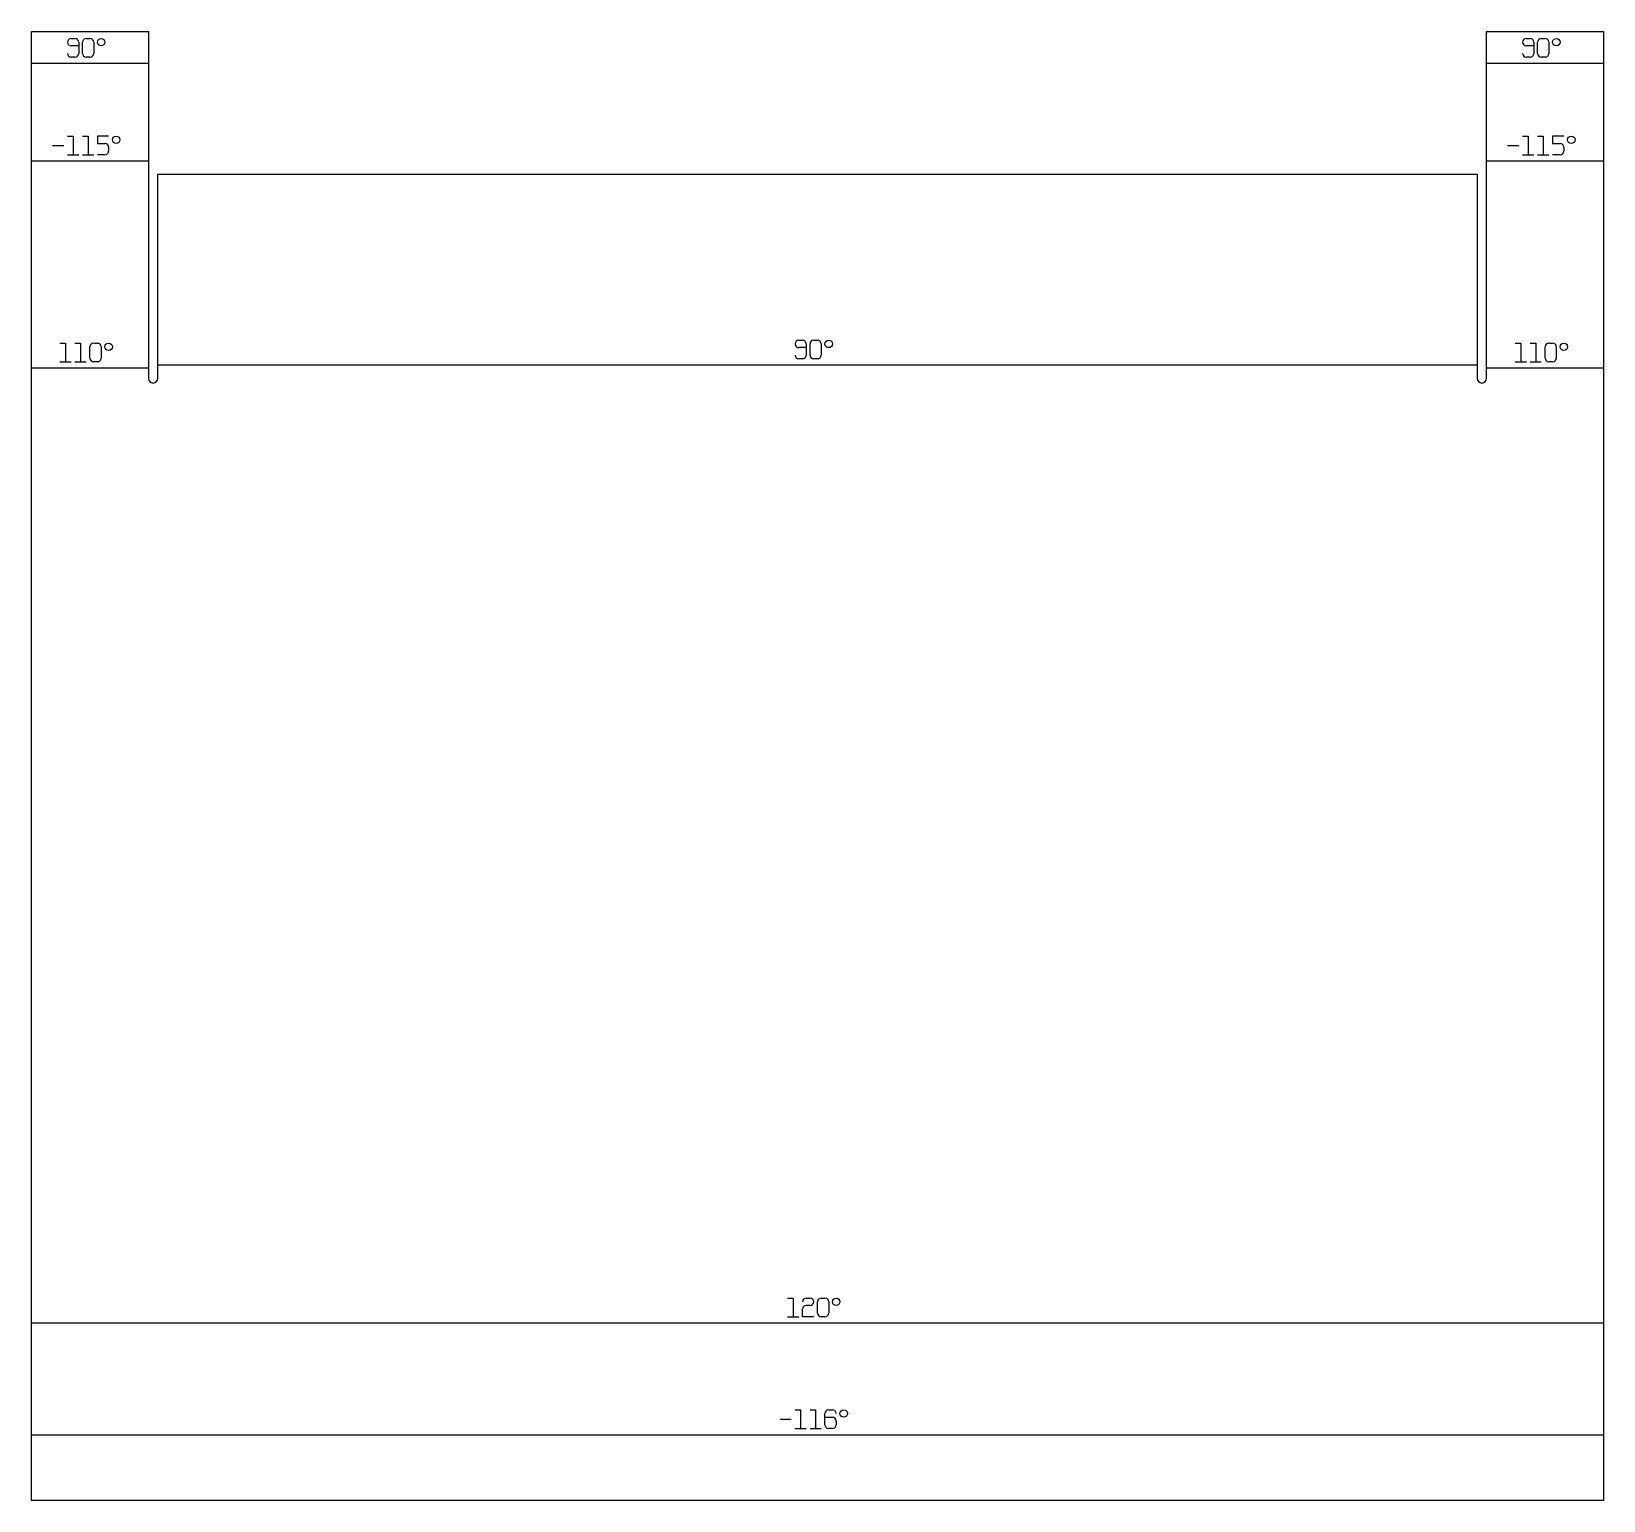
# Model space of a CAD drawing. Header units: millimetres. Extents: x 0 to 168, y 0 to 157.
import ezdxf

# ---------------------------------------------------------------- set-up
doc = ezdxf.new("R2010")
doc.units = ezdxf.units.MM
for name, color, linetype in [('Unfold023_Sketch', 7, 'CONTINUOUS'), ('Unfold023_Sketch_Bend_Labels', 7, 'CONTINUOUS'), ('Unfold023_Sketch_Bends', 7, 'CONTINUOUS')]:
    doc.layers.add(name, color=color, linetype=linetype)

msp = doc.modelspace()

# ---------------------------------------------------------------- linework, layer by layer
at = {"layer": 'Unfold023_Sketch'}
for p, q in [((0, 154.99), (0, 156.99)), ((0, 156.99), (12.5, 156.99)), ((12.5, 156.99), (12.5, 154.99)), ((155.5, 154.99), (155.5, 156.99)), ((155.5, 156.99), (168, 156.99)), ((168, 156.99), (168, 154.99)), ((0, 152.16), (0, 154.99)), ((12.5, 154.99), (12.5, 152.16)), ((155.5, 152.16), (155.5, 154.99)), ((168, 154.99), (168, 152.16)), ((0, 148.16), (0, 152.16)), ((12.5, 152.16), (12.5, 148.16)), ((155.5, 147.16), (155.5, 152.16)), ((168, 152.16), (168, 147.16)), ((0, 144.16), (0, 148.16)), ((12.5, 148.16), (12.5, 144.16)), ((155.5, 144.16), (155.5, 147.16)), ((168, 147.16), (168, 144.16)), ((0, 142.12), (0, 144.16)), ((12.5, 144.16), (12.5, 142.12)), ((155.5, 142.12), (155.5, 144.16)), ((168, 144.16), (168, 142.12)), ((0, 122.12), (0, 142.12)), ((12.5, 142.12), (12.5, 122.12)), ((13.5, 122.75), (13.5, 141.75)), ((13.5, 141.75), (154.5, 141.75)), ((154.5, 141.75), (154.5, 122.75)), ((155.5, 122.12), (155.5, 142.12)), ((168, 142.12), (168, 122.12)), ((13.5, 119.92), (13.5, 122.75)), ((154.5, 122.75), (154.5, 119.92)), ((0, 119.92), (0, 122.12)), ((12.5, 122.12), (12.5, 119.92)), ((155.5, 119.92), (155.5, 122.12)), ((168, 122.12), (168, 119.92)), ((0, 19.92), (0, 119.92)), ((168, 119.92), (168, 19.92)), ((0, 18.03), (0, 19.92)), ((168, 19.92), (168, 18.03)), ((0, 8.03), (0, 18.03)), ((168, 18.03), (168, 8.03)), ((0, 6.02), (0, 8.03)), ((168, 8.03), (168, 6.02)), ((0, 0), (0, 6.02)), ((168, 6.02), (168, 0)), ((168, 0), (0, 0))]:
    msp.add_line(p, q, dxfattribs=at)
for centre in [(13, 119.92), (155, 119.92)]:
    msp.add_arc(centre, 0.5, 180, 0, dxfattribs=at)
at = {"layer": 'Unfold023_Sketch_Bend_Labels'}
for p, q in [((4.25, 156.24), (4.65, 156.24)), ((5.85, 156.24), (6.25, 156.24)), ((159.75, 156.24), (160.15, 156.24)), ((161.35, 156.24), (161.75, 156.24)), ((5.05, 155.44), (4.25, 155.44)), ((5.05, 155.84), (5.05, 154.64)), ((5.45, 154.64), (5.45, 155.84)), ((6.65, 155.84), (6.65, 154.64)), ((160.55, 155.44), (159.75, 155.44)), ((160.55, 155.84), (160.55, 154.64)), ((160.95, 154.64), (160.95, 155.84)), ((162.15, 155.84), (162.15, 154.64)), ((4.65, 154.24), (4.25, 154.24)), ((6.25, 154.24), (5.85, 154.24)), ((160.15, 154.24), (159.75, 154.24)), ((161.75, 154.24), (161.35, 154.24)), ((2.25, 144.81), (3.45, 144.81)), ((3.85, 145.81), (4.45, 145.81)), ((4.45, 145.81), (4.45, 143.81)), ((5.45, 145.81), (6.05, 145.81)), ((6.05, 145.81), (6.05, 143.81)), ((8.25, 145.81), (7.05, 145.81)), ((7.05, 145.81), (7.05, 145.01)), ((7.05, 145.01), (7.85, 145.01)), ((8.25, 144.61), (8.25, 144.21)), ((157.75, 144.81), (158.95, 144.81)), ((159.35, 145.81), (159.95, 145.81)), ((159.95, 145.81), (159.95, 143.81)), ((160.95, 145.81), (161.55, 145.81)), ((161.55, 145.81), (161.55, 143.81)), ((163.75, 145.81), (162.55, 145.81)), ((162.55, 145.81), (162.55, 145.01)), ((162.55, 145.01), (163.35, 145.01)), ((163.75, 144.61), (163.75, 144.21)), ((3.85, 143.81), (5.05, 143.81)), ((5.45, 143.81), (6.65, 143.81)), ((7.85, 143.81), (7.05, 143.81)), ((159.35, 143.81), (160.55, 143.81)), ((160.95, 143.81), (162.15, 143.81)), ((163.35, 143.81), (162.55, 143.81)), ((3.05, 123.69), (3.65, 123.69)), ((3.65, 123.69), (3.65, 121.69)), ((4.65, 123.69), (5.25, 123.69)), ((5.25, 123.69), (5.25, 121.69)), ((6.25, 122.09), (6.25, 123.29)), ((6.65, 123.69), (7.05, 123.69)), ((7.45, 123.29), (7.45, 122.09)), ((82, 124), (82.4, 124)), ((82.8, 123.2), (82, 123.2)), ((82.8, 123.6), (82.8, 122.4)), ((83.2, 122.4), (83.2, 123.6)), ((83.6, 124), (84, 124)), ((84.4, 123.6), (84.4, 122.4)), ((158.55, 123.69), (159.15, 123.69)), ((159.15, 123.69), (159.15, 121.69)), ((160.15, 123.69), (160.75, 123.69)), ((160.75, 123.69), (160.75, 121.69)), ((161.75, 122.09), (161.75, 123.29)), ((162.15, 123.69), (162.55, 123.69)), ((162.95, 123.29), (162.95, 122.09)), ((3.05, 121.69), (4.25, 121.69)), ((4.65, 121.69), (5.85, 121.69)), ((7.05, 121.69), (6.65, 121.69)), ((82.4, 122), (82, 122)), ((84, 122), (83.6, 122)), ((158.55, 121.69), (159.75, 121.69)), ((160.15, 121.69), (161.35, 121.69)), ((162.55, 121.69), (162.15, 121.69)), ((80.8, 21.64), (81.4, 21.64)), ((81.4, 21.64), (81.4, 19.64)), ((82.4, 19.64), (82.4, 20.44)), ((82.8, 21.64), (83.2, 21.64)), ((83.2, 20.84), (82.8, 20.84)), ((84, 20.04), (84, 21.24)), ((84.4, 21.64), (84.8, 21.64)), ((85.2, 21.24), (85.2, 20.04)), ((80.8, 19.64), (82, 19.64)), ((83.6, 19.64), (82.4, 19.64)), ((84.8, 19.64), (84.4, 19.64)), ((80, 8.7), (81.2, 8.7)), ((81.6, 9.7), (82.2, 9.7)), ((82.2, 9.7), (82.2, 7.7)), ((83.2, 9.7), (83.8, 9.7)), ((83.8, 9.7), (83.8, 7.7)), ((84.8, 8.1), (84.8, 9.3)), ((84.8, 8.9), (85.6, 8.9)), ((85.2, 9.7), (85.6, 9.7)), ((86, 8.5), (86, 8.1)), ((81.6, 7.7), (82.8, 7.7)), ((83.2, 7.7), (84.4, 7.7)), ((85.6, 7.7), (85.2, 7.7))]:
    msp.add_line(p, q, dxfattribs=at)
for centre in [(7.45, 155.84), (162.95, 155.84), (9.05, 145.41), (164.55, 145.41), (8.25, 123.29), (85.2, 123.6), (163.75, 123.29), (86, 21.24), (86.8, 9.3)]:
    msp.add_circle(centre, 0.4, dxfattribs=at)
for centre, start, end in [((4.25, 155.84), 90, -90), ((4.65, 155.84), 0, 90), ((5.85, 155.84), 90, -180), ((6.25, 155.84), 0, 90), ((159.75, 155.84), 90, -90), ((160.15, 155.84), 0, 90), ((161.35, 155.84), 90, 180), ((161.75, 155.84), 0, 90), ((4.25, 154.64), 180, -90), ((4.65, 154.64), -90, 0), ((5.85, 154.64), 180, -90), ((6.25, 154.64), -90, 0), ((159.75, 154.64), 180, -90), ((160.15, 154.64), -90, 0), ((161.35, 154.64), -180, -90), ((161.75, 154.64), -90, 0), ((7.85, 144.61), 0, 90), ((163.35, 144.61), 0, 90), ((7.85, 144.21), -90, 0), ((163.35, 144.21), -90, 0), ((6.65, 123.29), 90, 180), ((7.05, 123.29), 0, 90), ((82, 123.6), 90, -90), ((82.4, 123.6), 0, 90), ((83.6, 123.6), 90, 180), ((84, 123.6), 0, 90), ((162.15, 123.29), 90, -180), ((162.55, 123.29), 0, 90), ((6.65, 122.09), 180, -90), ((7.05, 122.09), -90, 0), ((82, 122.4), -180, -90), ((82.4, 122.4), -90, 0), ((83.6, 122.4), 180, -90), ((84, 122.4), -90, 0), ((162.15, 122.09), 180, -90), ((162.55, 122.09), -90, 0), ((82.8, 21.24), 90, -180), ((82.8, 20.44), 90, -180), ((83.2, 21.24), -90, 90), ((84.4, 21.24), 90, 180), ((84.8, 21.24), 0, 90), ((84.4, 20.04), -180, -90), ((84.8, 20.04), -90, 0), ((85.2, 9.3), 90, 180), ((85.6, 9.3), 0, 90), ((85.6, 8.5), 0, 90), ((85.2, 8.1), -180, -90), ((85.6, 8.1), -90, 0)]:
    msp.add_arc(centre, 0.4, start, end, dxfattribs=at)
at = {"layer": 'Unfold023_Sketch_Bends'}
for p, q in [((12.5, 153.57), (0, 153.57)), ((168, 153.57), (155.5, 153.57)), ((12.5, 143.14), (0, 143.14)), ((168, 143.14), (155.5, 143.14)), ((12.5, 121.02), (0, 121.02)), ((154.5, 121.33), (13.5, 121.33)), ((168, 121.02), (155.5, 121.02)), ((0, 18.98), (168, 18.98)), ((0, 7.03), (168, 7.03))]:
    msp.add_line(p, q, dxfattribs=at)

doc.saveas('drawing.dxf')
